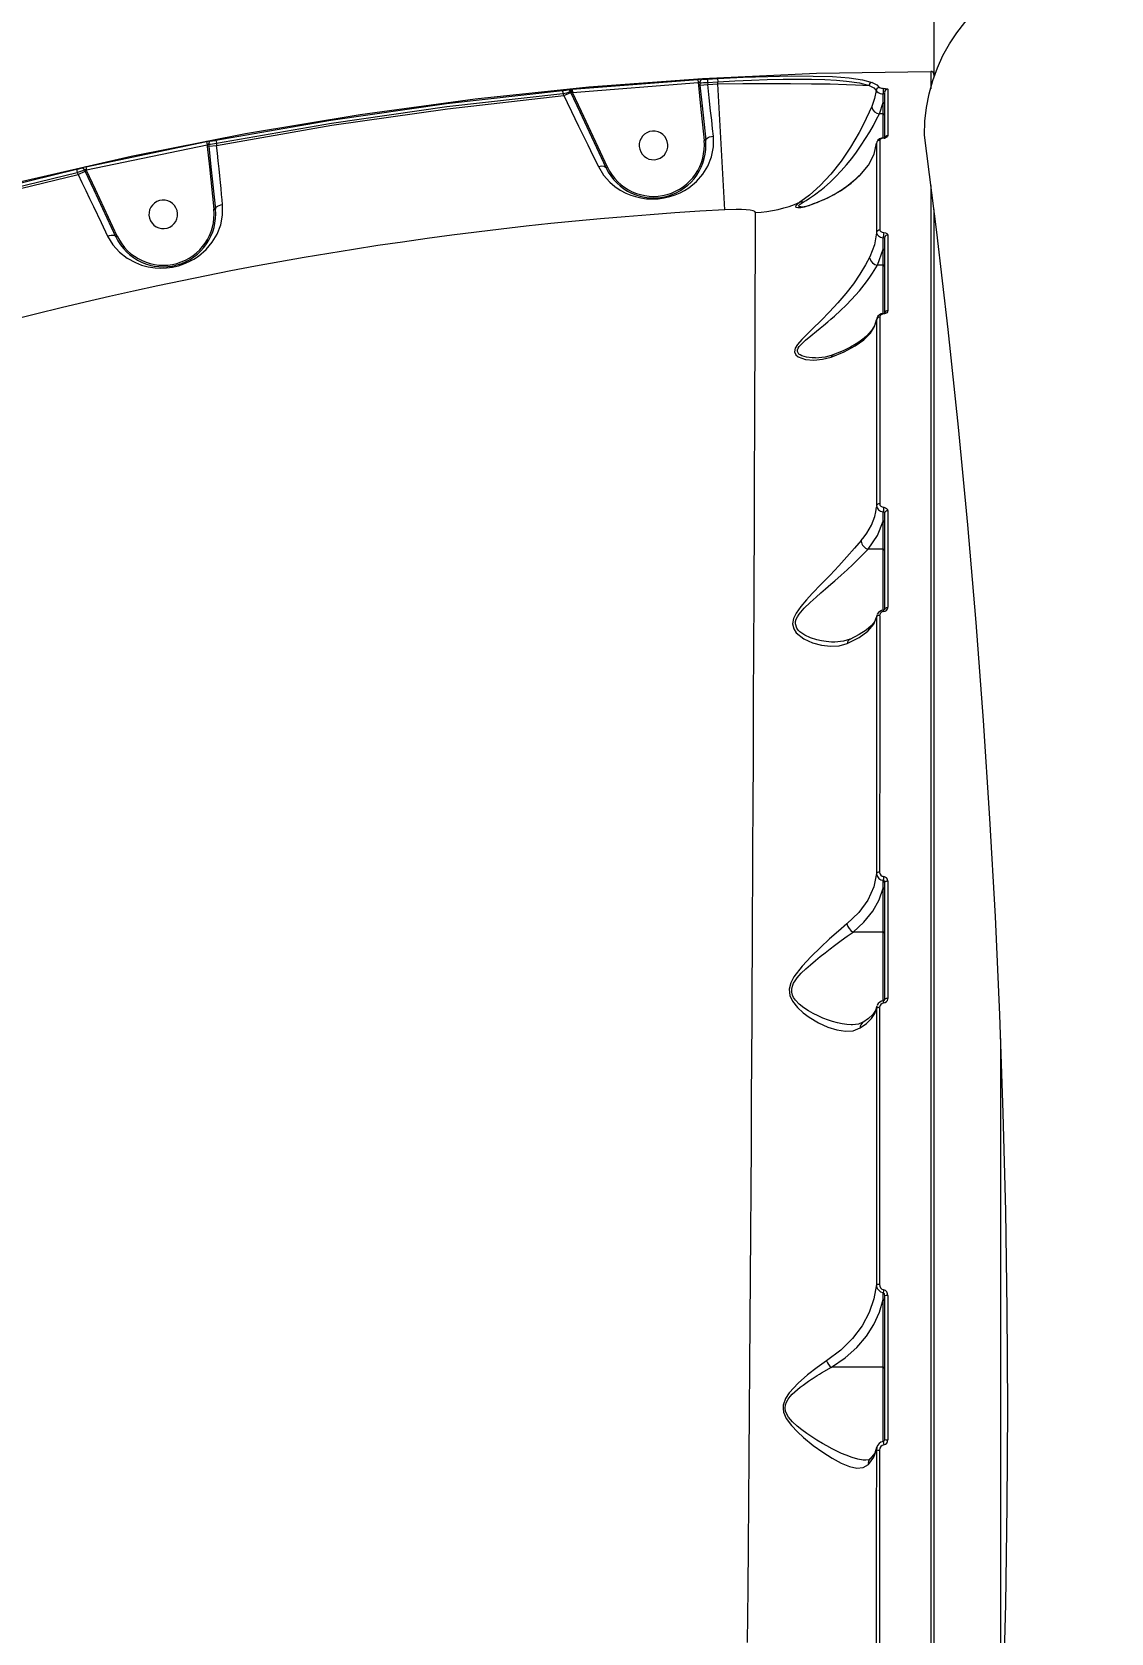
# Model space of a CAD drawing. Header units: millimetres. Extents: x -4952 to 3454, y -3329 to 3085.
# Drawn here: x 260 to 599, y 163 to 666 of the extents above; entities that cross this region are included whole.
import ezdxf

# ---------------------------------------------------------------- set-up
doc = ezdxf.new("R2010")
doc.units = ezdxf.units.MM
for name, color, linetype in [('DIKOM_ОБЪЕКТ', 7, 'Continuous'), ('DIKOM_РАЗМЕР_ЗОНА', 7, 'Continuous'), ('DIKOM_РАЗМЕР_ОБЪЕКТА', 7, 'Continuous')]:
    doc.layers.add(name, color=color, linetype=linetype)
doc.styles.add('style1', font='arial.ttf', dxfattribs={"width": 0.8})
doc.dimstyles.new('1-50', dxfattribs={"dimtxt": 300, "dimasz": 200, "dimexe": 100, "dimexo": 0, "dimgap": 100, "dimtad": 1, "dimtxsty": 'style1', "dimcen": 200, "dimclrd": 7, "dimclre": 7, "dimclrt": 7, "dimadec": 1, "dimazin": 2, "dimtfac": 1, "dimtmove": 0, "dimatfit": 2, "dimfxl": 0, "dimlwd": 25, "dimlwe": 18, "dimarcsym": 0})

# ---------------------------------------------------------------- blocks, each defined once
blk = doc.blocks.new('*D0')
at = {"layer": 'Defpoints', "color": 0, "transparency": 16777216}
for p in [(-2531.92, 1597.72), (1364.29, 1597.72), (96.74, -1272.86)]:
    blk.add_point(p, dxfattribs=at)
at = {"layer": 'DIKOM_РАЗМЕР_ОБЪЕКТА', "color": 7, "lineweight": 18, "transparency": 16777216}
for p, q in [((1364.29, 1597.72), (-2631.92, 1597.72)), ((96.74, -1272.86), (-2631.92, -1272.86))]:
    blk.add_line(p, q, dxfattribs=at)
at = {"layer": 'DIKOM_РАЗМЕР_ОБЪЕКТА', "color": 7, "lineweight": 25, "transparency": 16777216}
blk.add_line((-2531.92, -1072.86), (-2531.92, 1397.72), dxfattribs=at)
at = {"layer": 'DIKOM_РАЗМЕР_ОБЪЕКТА', "color": 7, "transparency": 16777216}
for points in [[(-2565.25, 1397.72), (-2498.58, 1397.72), (-2531.92, 1597.72)], [(-2565.25, -1072.86), (-2498.58, -1072.86), (-2531.92, -1272.86)]]:
    blk.add_solid(points, dxfattribs=at)
at = {"layer": 'DIKOM_РАЗМЕР_ОБЪЕКТА', "color": 7, "transparency": 16777216, "insert": (-2785.09, 250.69), "char_height": 300, "attachment_point": 5, "rotation": 90, "style": 'style1'}
blk.add_mtext('2900', dxfattribs=at)
blk = doc.blocks.new('*D2')
at = {"layer": 'Defpoints', "color": 0, "transparency": 16777216}
for p in [(3454.29, 651.62), (-4106.58, -381.73), (3454.29, -3228.68)]:
    blk.add_point(p, dxfattribs=at)
at = {"layer": 'DIKOM_РАЗМЕР_ЗОНА', "color": 7, "lineweight": 18, "transparency": 16777216}
for p, q in [((3454.29, 651.62), (3454.29, -3328.68)), ((-4106.58, -381.73), (-4106.58, -3328.68))]:
    blk.add_line(p, q, dxfattribs=at)
at = {"layer": 'DIKOM_РАЗМЕР_ЗОНА', "color": 7, "lineweight": 25, "transparency": 16777216}
blk.add_line((-3906.58, -3228.68), (3254.29, -3228.68), dxfattribs=at)
at = {"layer": 'DIKOM_РАЗМЕР_ЗОНА', "color": 7, "transparency": 16777216}
for points in [[(-3906.58, -3195.35), (-3906.58, -3262.01), (-4106.58, -3228.68)], [(3254.29, -3195.35), (3254.29, -3262.01), (3454.29, -3228.68)]]:
    blk.add_solid(points, dxfattribs=at)
at = {"layer": 'DIKOM_РАЗМЕР_ЗОНА', "color": 7, "transparency": 16777216, "insert": (111.64, -2975.51), "char_height": 300, "attachment_point": 5, "style": 'style1'}
blk.add_mtext('7200', dxfattribs=at)

msp = doc.modelspace()

# ---------------------------------------------------------------- linework, layer by layer
at = {"layer": 'DIKOM_ОБЪЕКТ', "color": 7, "linetype": 'Continuous', "lineweight": 15}
for p, q in [((543.286, 683.61), (543.286, 651.863)), ((429.569, 648.002), (469.065, 651.079)), ((429.663, 647.007), (469.126, 650.082)), ((469.065, 651.079), (469.126, 650.082)), ((469.126, 650.082), (469.221, 649.196)), ((469.711, 649.248), (469.221, 649.196)), ((469.221, 649.196), (469.868, 642.721)), ((469.629, 650.022), (469.711, 649.248)), ((469.711, 649.248), (472.162, 649.51)), ((469.711, 649.248), (470.365, 642.774)), ((472.033, 651.164), (475.23, 651.348)), ((472.033, 651.164), (472.092, 650.166)), ((472.092, 650.166), (475.286, 650.351)), ((472.092, 650.166), (472.162, 649.51)), ((472.162, 649.51), (475.286, 649.69)), ((475.23, 651.348), (475.286, 650.351)), ((475.286, 649.69), (475.286, 650.351)), ((477.516, 610.132), (475.286, 649.69)), ((426.485, 647.612), (426.582, 646.617)), ((426.582, 646.617), (426.877, 645.983)), ((426.877, 645.983), (429.112, 647.022)), ((429.112, 647.022), (429.015, 647.23)), ((429.112, 647.022), (429.344, 647.13)), ((432.048, 640.785), (429.112, 647.022)), ((429.344, 647.13), (429.663, 647.007)), ((429.569, 648.002), (429.663, 647.007)), ((432.502, 640.996), (429.663, 647.007)), ((527.286, 643.801), (527.354, 646.529)), ((527.786, 646.988), (527.786, 632.452)), ((432.502, 640.996), (432.048, 640.785)), ((440.175, 623.296), (432.048, 640.785)), ((440.628, 623.507), (432.502, 640.996)), ((469.868, 642.721), (470.365, 642.774)), ((469.868, 642.721), (471.017, 631.934)), ((470.365, 642.774), (471.514, 631.987)), ((526.114, 640.217), (526.118, 640.217)), ((526.118, 640.217), (527.286, 643.801)), ((527.286, 640.217), (526.118, 640.217)), ((527.286, 640.217), (527.286, 643.801)), ((527.286, 632.676), (527.286, 640.217)), ((276.566, 623.589), (314.565, 631.54)), ((276.786, 622.615), (314.754, 630.559)), ((314.565, 631.54), (314.754, 630.559)), ((314.754, 630.559), (314.808, 630.051)), ((315.298, 630.103), (314.808, 630.051)), ((314.808, 630.051), (315.457, 623.561)), ((315.236, 630.689), (315.298, 630.103)), ((315.298, 630.103), (317.749, 630.364)), ((315.298, 630.103), (315.954, 623.614)), ((317.493, 632.004), (317.679, 631.022)), ((317.679, 631.022), (317.749, 630.364)), ((471.017, 631.934), (471.514, 631.987)), ((525.288, 631.355), (525.236, 630.963)), ((273.654, 622.831), (273.876, 621.857)), ((273.876, 621.857), (274.161, 621.245)), ((274.161, 621.245), (276.396, 622.284)), ((276.396, 622.284), (276.224, 622.654)), ((276.843, 622.491), (276.396, 622.284)), ((279.229, 616.27), (276.396, 622.284)), ((276.566, 623.589), (276.786, 622.615)), ((276.843, 622.491), (276.786, 622.615)), ((279.682, 616.481), (276.843, 622.491)), ((315.457, 623.561), (315.954, 623.614)), ((315.457, 623.561), (316.872, 610.271)), ((315.954, 623.614), (317.369, 610.323)), ((440.628, 623.507), (440.175, 623.296)), ((279.682, 616.481), (279.229, 616.27)), ((286.03, 601.632), (279.229, 616.27)), ((286.484, 601.843), (279.682, 616.481)), ((316.872, 610.271), (317.369, 610.323)), ((505.574, 612.062), (505.097, 611.838)), ((543.286, 610.202), (543.286, -142.983)), ((286.484, 601.843), (286.03, 601.632)), ((527.286, 597.697), (527.366, 601.33)), ((527.786, 601.339), (527.786, 577.592)), ((525.503, 592.704), (527.286, 597.697)), ((527.286, 592.704), (527.286, 597.697)), ((525.499, 592.704), (525.503, 592.704)), ((527.286, 592.704), (525.503, 592.704)), ((527.286, 577.485), (527.286, 592.704)), ((525.293, 576.006), (525.128, 575.164)), ((525.344, 576.029), (525.243, 575.571)), ((527.286, 512.247), (527.362, 515.174)), ((527.786, 514.843), (527.786, 484.523)), ((527.286, 503.408), (527.286, 512.247)), ((522.566, 503.41), (522.573, 503.408)), ((527.286, 503.408), (522.573, 503.408)), ((527.286, 484.217), (527.286, 503.408)), ((525.312, 482.661), (525.115, 481.77)), ((525.363, 482.712), (525.298, 482.568)), ((527.286, 396.87), (527.354, 399.365)), ((527.786, 398.706), (527.786, 361.914)), ((527.286, 383.101), (527.286, 396.87)), ((527.286, 383.101), (517.839, 383.101)), ((527.286, 361.367), (527.286, 383.101)), ((525.349, 359.816), (525.288, 359.675)), ((527.786, 361.914), (527.803, 361.97)), ((564.286, 117.601), (564.286, 349.619)), ((527.286, 267.588), (527.343, 269.781)), ((527.286, 246.293), (527.286, 267.588)), ((527.786, 268.734), (527.786, 223.572)), ((527.286, 246.293), (511.074, 246.293)), ((527.286, 222.887), (527.286, 246.293)), ((525.301, 221.098), (525.174, 220.325))]:
    msp.add_line(p, q, dxfattribs=at)
at = {"layer": 'DIKOM_ОБЪЕКТ', "color": 7, "linetype": 'Continuous', "lineweight": 15, "flags": 128}
for points in [[(540.296, 633.61), (540.461, 637.968), (540.954, 642.292), (541.772, 646.551), (542.908, 650.711), (544.354, 654.741), (546.099, 658.61), (548.13, 662.289), (550.43, 665.749), (552.983, 668.965), (555.769, 671.912), (558.767, 674.568), (561.953, 676.911), (565.305, 678.925), (568.796, 680.595), (572.4, 681.906), (576.089, 682.85), (579.836, 683.42), (583.611, 683.61)], [(-79.052, 481.296), (-47.428, 499.619), (-15.265, 516.977), (17.407, 533.357), (50.559, 548.742), (84.161, 563.119), (117.57, 576.246), (151.355, 588.375), (185.484, 599.497), (219.928, 609.602), (255.29, 618.836), (290.915, 626.998), (326.771, 634.08), (362.824, 640.076), (399.041, 644.98), (434.74, 648.73), (470.535, 651.42), (506.394, 653.046), (542.285, 653.608)], [(473.941, 633.263), (473.685, 635.602), (473.394, 638.255), (473.069, 641.225), (472.618, 645.345), (472.162, 649.51)], [(475.23, 651.348), (483.259, 651.747), (491.104, 652.027), (498.497, 652.168), (505.357, 652.153), (511.432, 651.96), (516.63, 651.569), (520.784, 650.971), (523.819, 650.158)], [(475.286, 650.351), (480.698, 650.637), (485.895, 650.863), (490.829, 651.029), (495.866, 651.142), (500.529, 651.184), (504.789, 651.156), (508.928, 651.045), (512.617, 650.851), (515.836, 650.574), (519.914, 649.976), (522.883, 649.166)], [(475.286, 649.69), (483.218, 649.76), (490.898, 649.791), (498.138, 649.783), (504.77, 649.736), (510.689, 649.649), (515.816, 649.523), (518.591, 649.421), (520.968, 649.302), (522.883, 649.166)], [(522.883, 649.166), (524.335, 648.439), (525.112, 647.604)], [(523.819, 650.158), (525.301, 649.415), (526.094, 648.562)], [(542.285, 653.608), (542.285, 652.876), (542.285, 650.819), (542.285, 648.167)], [(317.493, 632.004), (353.66, 638.309), (390.002, 643.513), (426.485, 647.612)], [(317.679, 631.022), (353.822, 637.323), (390.123, 642.522), (426.582, 646.617)], [(317.749, 630.364), (353.967, 636.678), (390.342, 641.884), (426.877, 645.983)], [(426.877, 645.983), (427.949, 643.788), (429.287, 641.049), (430.4, 638.773), (431.569, 636.381), (432.574, 634.326), (434.439, 630.511), (436.163, 626.988), (437.781, 623.681)], [(428.819, 647.924), (429.181, 647.964), (429.569, 648.002)], [(428.819, 647.924), (428.899, 647.912), (428.979, 647.87), (429.057, 647.8), (429.131, 647.704), (429.199, 647.586), (429.258, 647.447), (429.307, 647.294), (429.344, 647.13)], [(525.112, 647.604), (524.593, 645.049), (523.704, 642.546)], [(525.112, 647.604), (525.289, 647.261), (525.715, 646.942), (526.406, 646.679), (526.854, 646.585), (527.354, 646.529)], [(527.478, 648.277), (527.775, 648.265), (528.051, 648.24), (528.46, 648.168), (528.697, 648.076), (528.774, 647.975)], [(528.774, 647.975), (528.774, 644.096), (528.774, 639.231), (528.774, 633.404)], [(523.704, 642.546), (522.912, 640.755), (521.984, 638.777), (520.921, 636.64), (519.732, 634.393), (517.06, 629.812), (514.088, 625.384), (510.878, 621.29), (507.541, 617.712), (504.196, 614.737), (502.606, 613.509), (501.13, 612.453)], [(502.12, 612.47), (503.105, 613.068), (504.191, 613.759), (505.364, 614.549), (505.743, 614.815), (506.159, 615.113), (506.612, 615.446), (507.103, 615.816), (507.78, 616.342), (508.874, 617.236), (510.634, 618.787), (512.376, 620.468), (514.161, 622.351), (515.763, 624.186), (517.417, 626.235), (518.921, 628.243), (520.433, 630.41), (521.791, 632.494), (523.096, 634.635), (524.234, 636.622), (525.265, 638.539), (526.114, 640.217)], [(527.786, 643.414), (527.776, 643.49), (527.748, 643.562), (527.701, 643.629), (527.639, 643.688), (527.564, 643.736), (527.477, 643.771), (527.383, 643.793), (527.286, 643.801)], [(527.786, 639.83), (527.748, 639.978), (527.639, 640.103), (527.477, 640.187), (527.286, 640.217)], [(319.637, 611.727), (319.48, 613.275), (319.31, 614.955), (319.127, 616.768), (318.929, 618.717), (318.718, 620.801), (318.502, 622.939), (318.239, 625.534), (317.994, 627.945), (317.749, 630.364)], [(437.781, 623.681), (439.411, 621.029), (441.418, 618.764), (442.94, 617.464), (444.622, 616.319), (446.423, 615.357), (447.93, 614.729), (449.442, 614.241), (451.168, 613.841), (452.873, 613.6), (454.753, 613.505), (456.613, 613.582), (458.444, 613.827), (460.273, 614.246), (461.888, 614.77), (463.498, 615.452), (464.891, 616.185), (466.254, 617.052), (468.615, 618.996), (470.594, 621.253), (472.188, 623.838), (473.328, 626.71), (473.95, 629.885), (473.941, 633.263)], [(471.514, 631.988), (471.572, 632.259), (471.926, 632.631), (472.275, 632.833), (472.749, 633.021), (473.322, 633.171), (473.941, 633.263)], [(505.097, 611.838), (509.908, 613.883), (513.891, 616.09), (517.212, 618.424), (519.945, 620.86), (522.689, 624.182), (524.46, 627.574), (525.248, 631.015)], [(525.248, 631.015), (525.248, 622.873), (525.247, 613.498), (525.246, 602.89)], [(526.234, 631.923), (526.233, 623.696), (526.233, 614.279), (526.232, 603.732)], [(527.473, 632.652), (527.162, 632.611), (526.879, 632.537), (526.5, 632.351), (526.297, 632.141), (526.234, 631.923)], [(527.473, 632.652), (527.456, 632.674), (527.44, 632.689), (527.424, 632.697), (527.411, 632.698)], [(528.774, 633.404), (528.706, 633.181), (528.492, 632.965), (528.094, 632.772), (527.797, 632.694), (527.473, 632.652)], [(565.08, 140.97), (565.856, 171.843), (566.321, 202.724), (566.476, 233.61), (566.321, 264.495), (565.856, 295.377), (565.08, 326.25), (563.994, 357.11), (562.597, 387.954), (560.891, 418.777), (558.875, 449.576), (556.55, 480.345), (553.916, 511.081), (550.973, 541.779), (547.722, 572.437), (544.163, 603.048), (540.296, 633.61)], [(167.062, 593.27), (202.286, 604.206), (237.828, 614.062), (273.654, 622.831)], [(167.373, 592.321), (202.573, 603.249), (238.075, 613.095), (273.876, 621.857)], [(167.444, 591.65), (202.715, 602.603), (238.287, 612.468), (274.161, 621.245)], [(274.161, 621.245), (275.383, 618.698), (276.602, 616.162), (277.809, 613.65), (278.995, 611.18), (281.454, 606.062), (283.479, 601.851)], [(437.781, 623.681), (438.299, 623.82), (438.786, 623.879), (439.547, 623.793), (439.982, 623.554), (440.174, 623.298)], [(542.286, 617.723), (542.286, 613.056), (542.286, 602.985), (542.286, 591.978), (542.286, 580.092), (542.286, 567.386), (542.286, 553.916), (542.286, 539.741), (542.285, 524.921), (542.285, 509.513), (542.285, 493.575), (542.285, 477.164), (542.285, 460.336), (542.285, 443.146), (542.285, 435.004), (542.285, 426.804), (542.285, 418.553), (542.285, 410.256), (542.285, 401.918), (542.285, 393.544), (542.285, 385.14), (542.285, 369.671), (542.285, 354.147), (542.285, 338.598), (542.285, 317.402), (542.286, 296.278), (542.286, 275.288), (542.286, 254.492), (542.286, 233.944), (542.286, 218.165), (542.286, 202.426), (542.286, 186.751), (542.286, 171.159), (542.286, 155.674)], [(283.479, 601.851), (285.149, 599.116), (287.192, 596.831), (289.566, 594.951), (292.217, 593.488), (294.162, 592.737), (296.238, 592.187), (298.396, 591.865), (300.212, 591.778), (301.981, 591.852), (303.863, 592.103), (305.705, 592.526), (307.429, 593.092), (309.131, 593.828), (310.596, 594.621), (312.03, 595.563), (314.408, 597.59), (316.371, 599.904), (317.923, 602.495), (319.028, 605.345), (319.628, 608.439), (319.637, 611.727)], [(317.369, 610.325), (317.419, 610.622), (317.741, 611.026), (318.063, 611.246), (318.504, 611.452), (319.043, 611.619), (319.637, 611.727)], [(487.184, 609.269), (486.99, 609.55), (486.414, 609.793), (485.493, 609.987), (484.262, 610.127), (482.792, 610.211), (481.135, 610.239), (477.516, 610.132)], [(484.675, 159.773), (484.83, 176.522), (484.951, 190.249), (485.068, 204.137), (485.182, 218.168), (485.292, 232.325), (485.399, 246.587), (485.503, 260.936), (485.598, 274.623), (485.69, 288.39), (485.779, 302.216), (485.866, 316.08), (485.949, 329.96), (486.03, 343.833), (486.094, 355.076), (486.156, 366.3), (486.216, 377.492), (486.274, 388.636), (486.331, 399.718), (486.385, 410.721), (486.438, 421.63), (486.519, 438.885), (486.596, 455.793), (486.668, 472.28), (486.736, 488.27), (486.773, 497.153), (486.808, 505.834), (486.842, 514.296), (486.874, 522.524), (486.904, 530.504), (486.933, 538.219), (486.961, 545.654), (486.995, 554.952), (487.027, 563.689), (487.056, 571.835), (487.082, 579.357), (487.106, 586.225), (487.131, 593.642), (487.153, 599.98), (487.17, 605.201), (487.184, 609.269)], [(501.13, 612.453), (500.262, 611.794), (499.787, 611.264), (499.864, 610.928), (500.465, 610.807), (501.406, 610.871), (502.548, 611.079), (505.097, 611.838)], [(501.462, 611.035), (500.797, 611.113), (500.688, 611.402), (501.198, 611.879), (502.12, 612.47)], [(283.479, 601.851), (284.024, 602.03), (284.545, 602.128), (285.002, 602.146), (285.369, 602.096), (285.833, 601.881), (286.029, 601.634)], [(525.246, 602.89), (524.591, 599.082), (523.135, 595.348)], [(525.246, 602.89), (525.388, 602.362), (525.816, 601.888), (526.498, 601.525), (527.366, 601.33)], [(526.232, 603.732), (526.321, 603.471), (526.58, 603.238), (526.992, 603.062), (527.514, 602.97)], [(527.514, 602.97), (528.028, 602.879), (528.432, 602.706), (528.688, 602.476), (528.775, 602.216)], [(528.775, 602.216), (528.775, 590.776), (528.775, 578.413)], [(523.135, 595.348), (521.767, 592.79), (520.022, 589.914), (517.942, 586.872), (515.619, 583.833), (513.1, 580.847), (510.484, 578.003), (507.802, 575.284), (505.112, 572.677), (503.389, 571.013), (501.781, 569.384), (500.4, 567.756), (499.695, 566.565), (499.474, 565.461), (499.823, 564.546), (500.616, 563.866), (502.872, 563.088), (505.493, 562.876), (508.202, 563.128), (510.916, 563.822)], [(527.786, 597.31), (527.776, 597.386), (527.748, 597.458), (527.701, 597.525), (527.639, 597.583), (527.564, 597.631), (527.477, 597.667), (527.383, 597.689), (527.286, 597.697)], [(506.091, 563.543), (504.994, 563.55), (503.228, 563.763), (501.69, 564.213), (501.177, 564.479), (500.791, 564.775), (500.364, 565.579), (500.398, 566.057), (500.602, 566.587), (500.924, 567.098), (501.384, 567.662), (502.849, 569.087), (504.554, 570.529), (506.378, 572.008), (507.462, 572.886), (508.525, 573.757), (509.9, 574.905), (510.886, 575.748), (511.97, 576.698), (513.866, 578.428), (515.642, 580.144), (517.355, 581.904), (519.828, 584.672), (522.071, 587.491), (523.084, 588.891), (523.98, 590.215), (525.499, 592.704), (525.499, 592.704)], [(527.786, 592.317), (527.748, 592.465), (527.639, 592.59), (527.477, 592.674), (527.286, 592.704)], [(510.916, 563.822), (515.084, 565.487), (518.519, 567.305), (521.263, 569.257), (523.311, 571.318), (524.637, 573.432), (525.243, 575.571)], [(524.893, 574.335), (524.422, 573.284), (523.654, 572.13), (522.839, 571.176), (522.082, 570.426), (521.469, 569.884), (520.93, 569.446), (520.086, 568.814), (518.839, 567.982), (517.088, 566.964), (514.694, 565.783), (511.488, 564.481)], [(525.243, 575.571), (525.242, 562.265), (525.24, 548.076), (525.238, 533.008), (525.237, 517.056)], [(526.23, 576.35), (526.229, 562.784), (526.227, 548.439), (526.226, 533.386), (526.225, 517.699)], [(527.481, 577.367), (527.461, 577.429), (527.443, 577.478), (527.425, 577.514), (527.408, 577.536), (527.392, 577.543), (527.39, 577.543)], [(528.775, 578.413), (528.694, 578.071), (528.446, 577.756), (528.033, 577.503), (527.766, 577.416), (527.481, 577.367)], [(511.664, 564.566), (509.04, 563.814), (506.051, 563.52)], [(526.225, 517.699), (526.037, 517.686), (525.857, 517.649), (525.69, 517.59), (525.542, 517.511), (525.419, 517.414), (525.325, 517.303), (525.264, 517.183), (525.237, 517.056)], [(525.237, 517.056), (525.392, 516.4), (525.84, 515.823), (526.524, 515.397), (527.362, 515.174)], [(526.225, 517.699), (526.318, 517.314), (526.588, 516.977), (527, 516.732), (527.503, 516.607)], [(527.362, 515.174), (527.529, 515.138), (527.665, 515.064), (527.754, 514.962), (527.786, 514.843)], [(527.503, 516.607), (528.005, 516.483), (528.415, 516.237), (528.683, 515.9), (528.777, 515.514)], [(528.777, 515.514), (528.583, 515.5), (528.397, 515.461), (528.225, 515.399), (528.075, 515.315), (527.952, 515.214), (527.861, 515.098), (527.805, 514.973), (527.786, 514.843)], [(528.777, 515.514), (528.777, 500.523), (528.777, 485.122)], [(522.573, 503.408), (525.534, 507.699), (527.286, 512.247)], [(527.786, 511.86), (527.776, 511.936), (527.748, 512.008), (527.701, 512.075), (527.639, 512.133), (527.564, 512.181), (527.477, 512.217), (527.383, 512.239), (527.286, 512.247)], [(520.376, 506.151), (518.287, 503.728), (515.916, 501.041), (513.331, 498.207), (510.61, 495.312), (507.829, 492.41), (505.021, 489.471), (503.191, 487.484), (501.47, 485.456), (499.971, 483.331), (499.167, 481.671), (498.856, 479.976), (499.18, 478.427), (500, 477.139), (502.365, 475.238), (505.096, 473.976), (507.901, 473.215), (510.703, 472.914), (513.442, 473.097), (516.018, 473.814)], [(512.138, 474.23), (511.053, 474.252), (509.428, 474.396), (507.967, 474.626), (506.509, 474.956), (504.46, 475.608), (502.713, 476.397), (501.093, 477.486), (500.55, 478.024), (500.145, 478.573), (499.708, 479.94), (499.764, 480.687), (500.007, 481.477), (500.374, 482.207), (500.89, 482.989), (502.481, 484.844), (504.312, 486.63), (506.261, 488.388), (507.733, 489.68), (509.206, 490.962), (510.856, 492.402), (512.128, 493.521), (514.11, 495.292), (515.967, 496.989), (517.742, 498.654), (520.287, 501.121), (522.566, 503.41), (522.566, 503.41)], [(527.786, 503.022), (527.748, 503.17), (527.639, 503.295), (527.477, 503.379), (527.286, 503.408)], [(527.802, 484.631), (527.799, 484.532), (527.728, 484.423), (527.584, 484.326), (527.486, 484.29), (527.375, 484.268)], [(527.786, 484.523), (527.805, 484.639), (527.861, 484.751), (527.953, 484.854), (528.076, 484.944), (528.226, 485.019), (528.397, 485.075), (528.583, 485.109), (528.777, 485.122)], [(516.018, 473.814), (519.728, 475.663), (522.534, 477.687), (524.388, 479.847), (525.232, 482.079)], [(525.05, 481.599), (524.55, 480.593), (523.562, 479.359), (522.018, 478.005), (519.821, 476.573), (516.832, 475.084)], [(525.232, 482.079), (525.229, 462.904), (525.226, 443.081), (525.223, 422.626), (525.22, 401.536)], [(525.39, 482.828), (525.387, 482.824), (525.232, 482.079)], [(526.221, 482.641), (526.034, 482.63), (525.853, 482.598), (525.686, 482.546), (525.539, 482.476), (525.416, 482.392), (525.321, 482.295), (525.26, 482.19), (525.232, 482.079)], [(526.221, 482.641), (526.219, 466.975), (526.217, 451.021), (526.215, 434.829), (526.213, 418.444), (526.211, 401.914)], [(516.95, 475.161), (514.814, 474.482), (512.123, 474.225)], [(525.22, 401.536), (524.351, 397.276), (522.492, 393.151), (519.656, 389.23), (515.919, 385.651)], [(526.211, 401.914), (526.024, 401.907), (525.844, 401.885), (525.677, 401.85), (525.529, 401.804), (525.405, 401.747), (525.311, 401.682), (525.248, 401.611), (525.22, 401.536)], [(528.78, 399.101), (528.586, 399.093), (528.399, 399.07), (528.227, 399.033), (528.077, 398.984), (527.953, 398.925), (527.861, 398.857), (527.805, 398.783), (527.786, 398.706)], [(528.78, 399.101), (528.78, 380.704), (528.781, 362.22)], [(517.839, 383.101), (521.279, 386.229), (524.021, 389.611), (526.033, 393.187), (527.286, 396.87)], [(527.786, 396.484), (527.776, 396.559), (527.748, 396.632), (527.701, 396.699), (527.639, 396.757), (527.564, 396.805), (527.477, 396.841), (527.383, 396.863), (527.286, 396.87)], [(515.919, 385.651), (513.27, 383.411), (510.465, 380.923), (507.59, 378.271), (504.674, 375.442), (501.817, 372.411), (499.254, 369.059), (498.277, 367.174), (497.777, 365.137), (497.979, 363.118), (498.782, 361.335), (500.343, 359.355), (502.156, 357.702), (504.07, 356.294), (506.986, 354.562), (509.894, 353.233), (512.742, 352.328), (515.428, 351.921), (517.918, 352.096), (520.108, 352.963)], [(517.688, 353.941), (517.248, 353.924), (515.891, 354.017), (514.408, 354.234), (512.992, 354.535), (511.419, 354.967), (510.075, 355.408), (508.378, 356.058), (506.852, 356.73), (505.33, 357.491), (503.82, 358.351), (502.344, 359.325), (500.947, 360.438), (499.706, 361.739), (499.167, 362.528), (498.796, 363.309), (498.569, 364.226), (498.561, 365.156), (498.758, 366.062), (499.154, 367.008), (499.629, 367.815), (500.247, 368.669), (501.57, 370.172), (502.994, 371.563), (504.419, 372.837), (505.997, 374.169), (507.524, 375.408), (509.047, 376.609), (510.685, 377.873), (512.059, 378.914), (514.09, 380.426), (516.005, 381.817), (517.83, 383.103), (517.83, 383.103)], [(517.83, 383.103), (517.834, 383.102), (517.839, 383.101)], [(527.786, 382.715), (527.748, 382.863), (527.639, 382.988), (527.477, 383.072), (527.286, 383.101)], [(520.108, 352.963), (522.107, 354.405), (523.647, 355.93), (524.683, 357.496), (525.212, 359.09)], [(525.302, 359.758), (524.913, 358.49), (524.055, 357.225), (522.716, 355.95), (520.915, 354.686)], [(525.212, 359.09), (525.207, 337.734), (525.202, 316.145), (525.197, 294.325), (525.191, 272.273)], [(525.372, 359.924), (525.369, 359.919), (525.212, 359.09)], [(526.204, 359.372), (526.017, 359.366), (525.837, 359.35), (525.67, 359.325), (525.522, 359.29), (525.399, 359.248), (525.304, 359.199), (525.241, 359.146), (525.212, 359.09)], [(526.204, 359.372), (526.2, 337.522), (526.196, 315.688), (526.191, 293.944), (526.186, 272.359)], [(520.965, 354.746), (519.609, 354.149), (517.653, 353.918)], [(525.191, 272.273), (524.431, 267.844), (522.936, 263.53), (520.699, 259.34), (517.711, 255.338), (514.011, 251.646), (509.55, 248.305)], [(526.186, 272.359), (526.264, 271.786), (526.504, 271.258), (526.911, 270.842), (527.173, 270.704), (527.455, 270.631)], [(511.074, 246.293), (515.33, 249.243), (518.995, 252.535), (522.026, 256.078), (524.408, 259.785), (526.167, 263.647), (527.286, 267.588)], [(527.786, 267.202), (527.776, 267.277), (527.748, 267.35), (527.701, 267.417), (527.639, 267.475), (527.564, 267.523), (527.477, 267.559), (527.383, 267.581), (527.286, 267.588)], [(527.343, 269.781), (527.442, 269.735), (527.532, 269.652), (527.673, 269.401), (527.786, 268.734)], [(528.784, 268.818), (528.785, 246.064), (528.786, 223.549)], [(509.55, 248.305), (506.556, 246.234), (503.545, 243.91), (500.569, 241.301), (497.784, 238.265), (496.634, 236.485), (495.916, 234.434), (495.842, 233.339), (495.99, 232.247), (496.809, 230.241), (498.456, 227.957), (500.34, 225.977), (502.311, 224.192), (505.335, 221.761), (508.355, 219.598), (511.28, 217.736), (514.094, 216.208), (516.712, 215.118), (519.069, 214.586), (521.078, 214.754), (522.669, 215.751)], [(521.91, 217.126), (521.021, 217.152), (519.378, 217.429), (517.594, 217.935), (515.675, 218.644), (514.253, 219.252), (512.706, 219.979), (511.25, 220.715), (509.639, 221.582), (508.246, 222.374), (506.492, 223.427), (504.912, 224.431), (503.343, 225.491), (501.793, 226.615), (500.279, 227.825), (498.828, 229.161), (497.538, 230.677), (496.988, 231.592), (496.644, 232.473), (496.498, 233.48), (496.621, 234.484), (496.948, 235.372), (497.485, 236.293), (498.089, 237.083), (498.752, 237.813), (499.521, 238.56), (500.382, 239.318), (501.233, 240.011), (502.113, 240.686), (503.009, 241.34), (503.837, 241.92), (504.809, 242.574), (505.003, 242.703), (505.66, 243.128), (506.609, 243.728), (507.342, 244.177), (507.942, 244.537), (511.063, 246.296)], [(527.786, 245.907), (527.748, 246.055), (527.639, 246.18), (527.477, 246.264), (527.286, 246.293)], [(527.802, 223.568), (527.754, 223.338), (527.647, 223.148), (527.503, 223.021), (527.425, 222.984), (527.346, 222.963)], [(523.251, 217.585), (522.788, 217.259), (521.882, 217.11)], [(522.669, 215.751), (524.329, 218.006), (525.174, 220.325)], [(525.232, 221.039), (524.648, 219.349), (523.214, 217.529)], [(525.174, 220.325), (525.166, 196.654), (525.156, 173.138), (525.146, 149.777)], [(526.172, 220.296), (526.167, 202.284), (526.16, 184.476), (526.154, 166.903), (526.147, 149.594)]]:
    msp.add_lwpolyline(points, dxfattribs=at)
at = {"layer": 'DIKOM_ОБЪЕКТ', "color": 7, "linetype": 'Continuous', "lineweight": 15}
for centre, radius, start, end in [((470.355, 635.604), 15.529, 89.2833, 94.76343), ((469.184, 648.228), 1.855, 76.13732, 91.78455), ((470.625, 650.127), 1.002, 94.36121, 185.99616), ((468.3, 692.046), 42.051, 271.81011, 275.17361), ((470.813, 666.363), 15.248, 269.0086, 274.59146), ((523.906, 649.144), 1.023, 94.87644, 178.73507), ((542.286, 652.608), 1, 15.50003, 90.04755), ((542.286, 652.608), 1, 0, 15.50008), ((425.208, 664.293), 16.73, 274.37752, 279.69504), ((417.832, 686.977), 41.297, 282.23186, 285.71139), ((429.484, 640.222), 7.731, 94.9325, 100.8686), ((428.109, 646.818), 0.996, 24.43785, 94.7817), ((428.598, 645.354), 1.926, 67.20263, 77.47696), ((526.117, 647.554), 1.008, 91.33026, 176.13365), ((527.358, 651.499), 3.224, 246.91013, 272.12723), ((530.847, 647.21), 3.559, 161.21217, 191.03275), ((527.283, 647.035), 0.512, 277.96421, 349.15887), ((528.778, 646.981), 0.994, 90.24472, 176.53722), ((526.401, 642.968), 2.766, 192.8022, 264.05105), ((455.097, 630.338), 4.5, 15.5, 195.5), ((317.814, 616.462), 15.424, 96.64753, 102.16053), ((315.478, 628.943), 1.771, 97.86661, 114.14508), ((316.23, 630.797), 1, 101.62868, 186.19095), ((310.719, 671.949), 41.514, 276.24585, 279.65137), ((314.351, 646.793), 15.119, 276.36862, 281.99159), ((455.097, 630.338), 16.5, 205.25504, 5.74144), ((455.097, 630.338), 16, 205.27345, 5.72655), ((455.097, 630.338), 4.5, 195.5, 15.5), ((526.22, 630.942), 0.981, 89.18663, 172.17074), ((527.293, 630.502), 2.199, 86.9076, 155.78583), ((528.759, 632.424), 0.98, 89.08718, 173.21072), ((270.501, 638.1), 15.592, 281.66415, 287.1863), ((262.07, 660.903), 40.792, 286.82355, 290.30271), ((279.739, 607.987), 15.922, 101.49642, 106.90743), ((275.317, 622.238), 0.998, 24.62346, 102.05275), ((276.349, 620.78), 1.885, 76.59349, 93.79017), ((492.735, 648.935), 39.01, 288.97081, 316.74733), ((543.286, -556.39), 1168.375, 93.226978, 117.773022), ((300.952, 608.674), 16.5, 205.25612, 5.74268), ((300.952, 608.674), 16, 205.27345, 5.72655), ((300.952, 608.674), 4.5, 15.5, 195.5), ((300.952, 608.674), 4.5, 195.5, 15.5), ((485.297, 649.669), 40.444, 272.67402, 293.04625), ((501.651, 610.664), 1.866, 75.44446, 106.21963), ((500.669, 622.303), 11.322, 273.7394, 295.23022), ((526.184, 602.773), 0.96, 87.12295, 167.76256), ((532.361, 601.718), 5.01, 165.32339, 184.43701), ((528.01, 580.315), 21.025, 90.61132, 91.75556), ((528.719, 601.265), 0.953, 86.64824, 168.44019), ((525.802, 595.403), 2.716, 190.88525, 263.57877), ((526.151, 575.409), 0.944, 85.20955, 163.97), ((527.464, 575.224), 2.32, 91.83689, 159.21734), ((527.417, 576.127), 1.242, 87.08524, 163.05427), ((528.691, 577.481), 0.936, 84.84602, 165.28603), ((512.125, 563.307), 1.315, 111.20915, 156.93169), ((506.411, 518.998), 18.975, 317.3884, 352.79998), ((535.228, 515.112), 7.868, 169.04251, 178.83921), ((523.557, 506.476), 3.223, 189.2838, 252.09678), ((527.558, 481.929), 2.347, 94.46722, 152.87794), ((527.536, 482.527), 1.346, 92.00053, 167.73912), ((526.563, 483.842), 0.927, 1.85512, 28.74798), ((527.437, 485.243), 1.372, 272.17264, 347.66485), ((517.652, 473.662), 1.641, 116.1101, 174.68258), ((527.525, 401.702), 2.343, 190.29715, 265.81459), ((527.627, 401.938), 1.423, 185.73629, 264.2511), ((540.892, 398.414), 13.573, 171.06363, 175.9024), ((527.161, 398.78), 0.629, 353.30463, 72.11566), ((527.331, 399.075), 1.455, 5.44076, 83.96869), ((519.711, 386.508), 3.89, 192.86388, 241.0753), ((527.648, 359.09), 2.414, 96.78758, 155.51748), ((527.667, 359.339), 1.47, 96.69253, 174.29443), ((527.318, 361.974), 0.489, 275.27726, 351.90924), ((524.995, 360.716), 2.502, 1.90309, 18.87316), ((527.326, 362.252), 1.462, 276.68701, 354.32718), ((528.549, 360.932), 1.308, 79.8035, 124.79846), ((522.031, 353.122), 1.93, 123.53134, 184.71554), ((525.931, 268.809), 3.56, 85.88387, 102.00192), ((527.699, 272.257), 2.508, 179.61355, 261.83958), ((580.893, 263.152), 53.959, 172.03186, 172.94102), ((527.039, 268.957), 1.751, 355.45408, 76.26201), ((528.502, 265.382), 3.447, 85.31011, 101.99932), ((513.625, 249.781), 4.334, 199.90001, 233.75618), ((511.073, 246.316), 0.0225, 243.85046, 273.19167), ((527.795, 220.401), 2.61, 99.90892, 166.68248), ((527.824, 220.341), 1.652, 101.32851, 181.58412), ((582.129, 230.757), 55.336, 188.10469, 189.15982), ((527.195, 223.498), 1.592, 281.0204, 1.80099), ((528.502, 235.613), 12.068, 266.59908, 271.35113), ((524.659, 216.114), 2.023, 134.40733, 190.32791), ((525.921, 230.803), 10.51, 265.92867, 271.37227)]:
    msp.add_arc(centre, radius, start, end, dxfattribs=at)

# ---------------------------------------------------------------- dimensions: what is measured, and where the dimension line sits
at = {"layer": 'DIKOM_РАЗМЕР_ЗОНА'}
dim = msp.add_linear_dim(base=(3454.29, -3228.679), p1=(-4106.578, -381.726), p2=(3454.29, 651.616), text='7200', dimstyle='1-50', dxfattribs=at)
dim.commit()
dim.dimension.update_dxf_attribs({"geometry": '*D2', "text_midpoint": (111.645, -3228.679), "dimtype": 160})
at = {"layer": 'DIKOM_РАЗМЕР_ОБЪЕКТА'}
dim = msp.add_linear_dim(base=(-2531.915, 1597.721), p1=(96.736, -1272.855), p2=(1364.286, 1597.721), angle=90, text='2900', dimstyle='1-50', dxfattribs=at)
dim.commit()
dim.dimension.update_dxf_attribs({"geometry": '*D0', "text_midpoint": (-2531.915, 250.694), "dimtype": 160})

doc.saveas('drawing.dxf')
